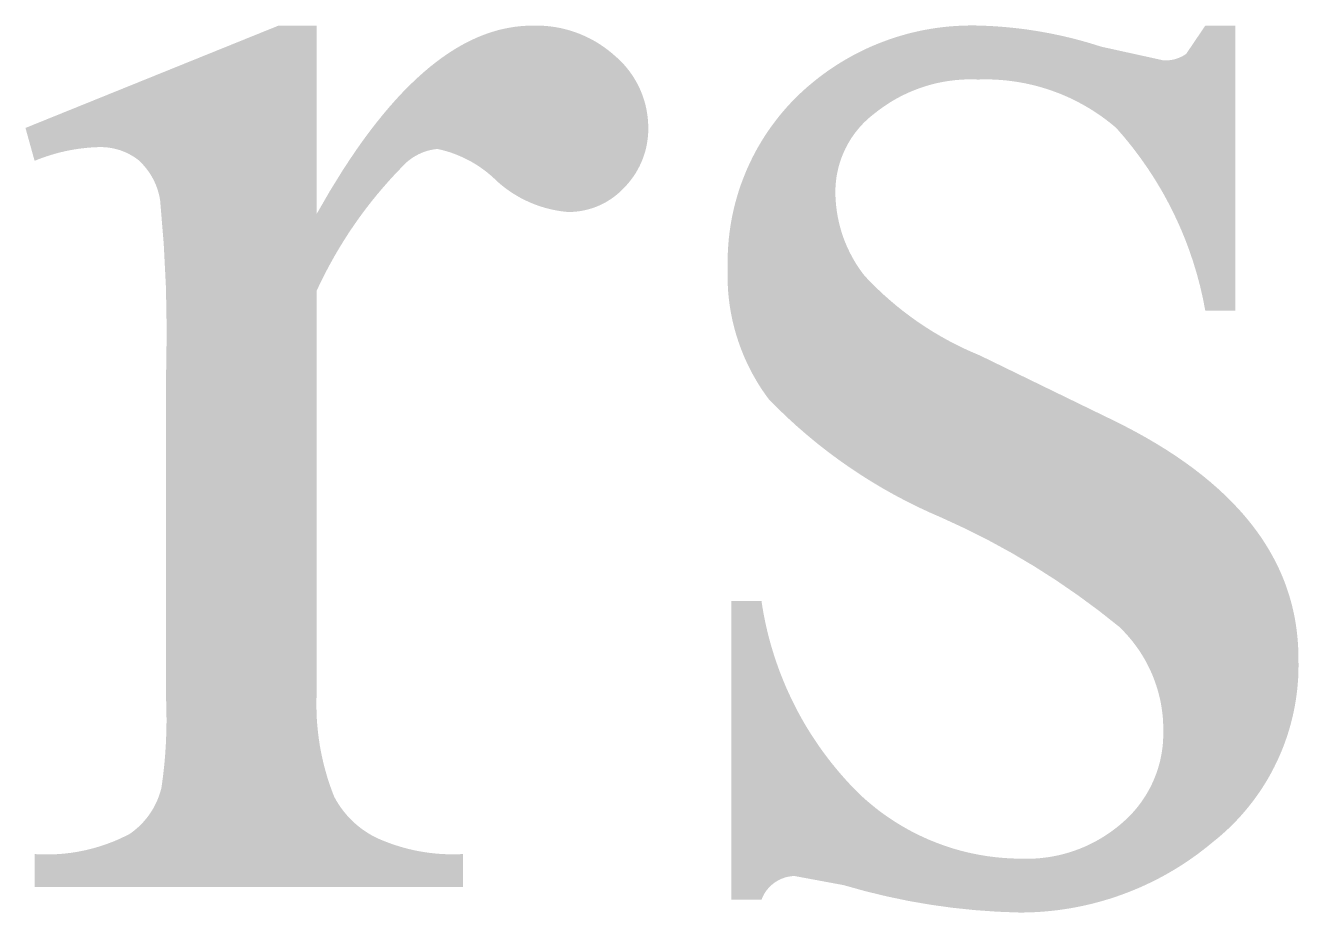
# Model space of a CAD drawing. Header units: millimetres. Extents: x 1235 to 1439, y 1033 to 1126.
# Drawn here: x 1277.335 to 1280.789, y 1052.907 to 1055.313 of the extents above; entities that cross this region are included whole.
import ezdxf

# ---------------------------------------------------------------- set-up
doc = ezdxf.new("R2010")
doc.units = ezdxf.units.MM
doc.layers.add('默认', color=18, linetype='Continuous', true_color=0x000000)

msp = doc.modelspace()

# ---------------------------------------------------------------- hatches: boundary and pattern name
at = {"layer": '默认'}
for points in [[(1278.1252, 1055.3127), (1278.1252, 1054.8023), (1278.1609, 1054.8641), (1278.1967, 1054.9219), (1278.2147, 1054.9493), (1278.2326, 1054.9757), (1278.2506, 1055.0012), (1278.2686, 1055.0256), (1278.2867, 1055.049), (1278.3048, 1055.0714), (1278.3229, 1055.0929), (1278.341, 1055.1133), (1278.3592, 1055.1328), (1278.3774, 1055.1512), (1278.3957, 1055.1687), (1278.4139, 1055.1851), (1278.4322, 1055.2006), (1278.4505, 1055.215), (1278.4597, 1055.2219), (1278.4689, 1055.2285), (1278.4781, 1055.2348), (1278.4872, 1055.2409), (1278.4964, 1055.2468), (1278.5056, 1055.2524), (1278.5149, 1055.2578), (1278.5241, 1055.2629), (1278.5333, 1055.2677), (1278.5425, 1055.2723), (1278.5518, 1055.2767), (1278.561, 1055.2808), (1278.5703, 1055.2847), (1278.5796, 1055.2883), (1278.5888, 1055.2917), (1278.5981, 1055.2948), (1278.6074, 1055.2976), (1278.6167, 1055.3003), (1278.626, 1055.3026), (1278.6353, 1055.3047), (1278.6446, 1055.3066), (1278.6539, 1055.3082), (1278.6633, 1055.3096), (1278.6726, 1055.3107), (1278.6819, 1055.3116), (1278.6913, 1055.3122), (1278.7007, 1055.3126), (1278.7175, 1055.3129), (1278.7251, 1055.3129), (1278.7327, 1055.3127), (1278.7403, 1055.3123), (1278.7479, 1055.3118), (1278.7556, 1055.311), (1278.7632, 1055.3101), (1278.7708, 1055.309), (1278.7784, 1055.3077), (1278.7861, 1055.3062), (1278.7936, 1055.3045), (1278.8012, 1055.3026), (1278.8087, 1055.3006), (1278.8161, 1055.2983), (1278.8236, 1055.2959), (1278.8309, 1055.2933), (1278.8382, 1055.2905), (1278.8454, 1055.2876), (1278.8525, 1055.2844), (1278.8596, 1055.2811), (1278.8665, 1055.2777), (1278.8734, 1055.274), (1278.8801, 1055.2702), (1278.8868, 1055.2663), (1278.8933, 1055.2622), (1278.8997, 1055.2579), (1278.906, 1055.2536), (1278.9122, 1055.249), (1278.9182, 1055.2444), (1278.9241, 1055.2396), (1278.9299, 1055.2347), (1278.9355, 1055.2297), (1278.9405, 1055.2253), (1278.9454, 1055.2208), (1278.9502, 1055.2161), (1278.9549, 1055.2113), (1278.9595, 1055.2063), (1278.9639, 1055.2012), (1278.9683, 1055.1959), (1278.9725, 1055.1906), (1278.9766, 1055.185), (1278.9805, 1055.1794), (1278.9843, 1055.1737), (1278.988, 1055.1678), (1278.9914, 1055.1618), (1278.9948, 1055.1558), (1278.998, 1055.1496), (1279.001, 1055.1434), (1279.0038, 1055.137), (1279.0065, 1055.1307), (1279.0089, 1055.1242), (1279.0112, 1055.1177), (1279.0134, 1055.1111), (1279.0153, 1055.1045), (1279.0171, 1055.0979), (1279.0186, 1055.0912), (1279.02, 1055.0845), (1279.0212, 1055.0778), (1279.0223, 1055.0711), (1279.0231, 1055.0644), (1279.0238, 1055.0577), (1279.0243, 1055.051), (1279.0246, 1055.0443), (1279.0247, 1055.0377), (1279.0247, 1055.0266), (1279.0245, 1055.0211), (1279.0241, 1055.0155), (1279.0236, 1055.0099), (1279.023, 1055.0044), (1279.0222, 1054.9988), (1279.0213, 1054.9932), (1279.0203, 1054.9876), (1279.0191, 1054.9821), (1279.0177, 1054.9765), (1279.0163, 1054.971), (1279.0147, 1054.9656), (1279.0129, 1054.9601), (1279.011, 1054.9548), (1279.009, 1054.9494), (1279.0068, 1054.9441), (1279.0045, 1054.9389), (1279.0021, 1054.9337), (1278.9995, 1054.9286), (1278.9969, 1054.9236), (1278.9941, 1054.9186), (1278.9912, 1054.9137), (1278.9881, 1054.909), (1278.985, 1054.9043), (1278.9818, 1054.8997), (1278.9784, 1054.8951), (1278.975, 1054.8907), (1278.9714, 1054.8864), (1278.9678, 1054.8822), (1278.9641, 1054.8781), (1278.9567, 1054.8703), (1278.953, 1054.8665), (1278.9492, 1054.8629), (1278.9452, 1054.8593), (1278.9412, 1054.8558), (1278.937, 1054.8524), (1278.9328, 1054.8491), (1278.9284, 1054.8459), (1278.924, 1054.8428), (1278.9195, 1054.8398), (1278.9148, 1054.8369), (1278.9101, 1054.8341), (1278.9054, 1054.8315), (1278.9005, 1054.829), (1278.8956, 1054.8266), (1278.8906, 1054.8243), (1278.8855, 1054.8222), (1278.8804, 1054.8202), (1278.8753, 1054.8184), (1278.8701, 1054.8167), (1278.8649, 1054.8151), (1278.8596, 1054.8137), (1278.8543, 1054.8124), (1278.8491, 1054.8113), (1278.8437, 1054.8103), (1278.8384, 1054.8094), (1278.8331, 1054.8087), (1278.8278, 1054.8081), (1278.8225, 1054.8077), (1278.8172, 1054.8074), (1278.8119, 1054.8072), (1278.8067, 1054.8072), (1278.8, 1054.8078), (1278.7934, 1054.8086), (1278.7868, 1054.8095), (1278.7801, 1054.8105), (1278.7735, 1054.8117), (1278.7669, 1054.813), (1278.7603, 1054.8145), (1278.7537, 1054.8161), (1278.7472, 1054.8178), (1278.7406, 1054.8197), (1278.7341, 1054.8217), (1278.7277, 1054.8238), (1278.7213, 1054.8261), (1278.7149, 1054.8285), (1278.7085, 1054.8311), (1278.7023, 1054.8337), (1278.6961, 1054.8366), (1278.6899, 1054.8395), (1278.6838, 1054.8426), (1278.6778, 1054.8457), (1278.6718, 1054.8491), (1278.666, 1054.8525), (1278.6602, 1054.856), (1278.6545, 1054.8597), (1278.6488, 1054.8635), (1278.6433, 1054.8674), (1278.6379, 1054.8713), (1278.6325, 1054.8754), (1278.6273, 1054.8796), (1278.6221, 1054.8839), (1278.6171, 1054.8883), (1278.6121, 1054.8927), (1278.6081, 1054.8967), (1278.6039, 1054.9005), (1278.5997, 1054.9043), (1278.5954, 1054.9081), (1278.591, 1054.9118), (1278.5865, 1054.9154), (1278.582, 1054.9189), (1278.5774, 1054.9223), (1278.5727, 1054.9257), (1278.568, 1054.929), (1278.5632, 1054.9322), (1278.5584, 1054.9353), (1278.5535, 1054.9384), (1278.5485, 1054.9413), (1278.5435, 1054.9442), (1278.5384, 1054.947), (1278.5333, 1054.9496), (1278.5281, 1054.9522), (1278.5229, 1054.9547), (1278.5176, 1054.9571), (1278.5123, 1054.9594), (1278.507, 1054.9616), (1278.5016, 1054.9637), (1278.4963, 1054.9657), (1278.4908, 1054.9677), (1278.4854, 1054.9695), (1278.4799, 1054.9712), (1278.4744, 1054.9728), (1278.4689, 1054.9743), (1278.4634, 1054.9757), (1278.4579, 1054.977), (1278.4523, 1054.9782), (1278.4489, 1054.9778), (1278.4456, 1054.9774), (1278.4422, 1054.9769), (1278.4388, 1054.9762), (1278.4354, 1054.9756), (1278.432, 1054.9748), (1278.4287, 1054.9739), (1278.4253, 1054.973), (1278.422, 1054.972), (1278.4186, 1054.9709), (1278.4153, 1054.9697), (1278.4121, 1054.9684), (1278.4088, 1054.9671), (1278.4056, 1054.9657), (1278.4024, 1054.9642), (1278.3993, 1054.9626), (1278.3962, 1054.961), (1278.3931, 1054.9593), (1278.3901, 1054.9575), (1278.3871, 1054.9556), (1278.3842, 1054.9537), (1278.3813, 1054.9517), (1278.3785, 1054.9497), (1278.3757, 1054.9475), (1278.373, 1054.9454), (1278.3703, 1054.9431), (1278.3677, 1054.9408), (1278.3652, 1054.9385), (1278.3627, 1054.9361), (1278.3603, 1054.9337), (1278.358, 1054.9312), (1278.3557, 1054.9286), (1278.3381, 1054.9103), (1278.3209, 1054.8915), (1278.3041, 1054.8724), (1278.2876, 1054.8529), (1278.2716, 1054.833), (1278.256, 1054.8128), (1278.2408, 1054.7922), (1278.2261, 1054.7713), (1278.2118, 1054.7501), (1278.198, 1054.7285), (1278.1847, 1054.7068), (1278.1718, 1054.6847), (1278.1594, 1054.6624), (1278.1475, 1054.6398), (1278.1361, 1054.6171), (1278.1252, 1054.5941), (1278.1252, 1053.5063), (1278.1245, 1053.4883), (1278.1243, 1053.4702), (1278.1246, 1053.452), (1278.1253, 1053.4338), (1278.1266, 1053.4156), (1278.1284, 1053.3975), (1278.1306, 1053.3794), (1278.1333, 1053.3613), (1278.1365, 1053.3433), (1278.1403, 1053.3255), (1278.1444, 1053.3077), (1278.1491, 1053.2901), (1278.1542, 1053.2726), (1278.1598, 1053.2553), (1278.1658, 1053.2383), (1278.1723, 1053.2214), (1278.1747, 1053.217), (1278.1771, 1053.2126), (1278.1796, 1053.2083), (1278.1823, 1053.204), (1278.185, 1053.1997), (1278.1878, 1053.1955), (1278.1907, 1053.1914), (1278.1937, 1053.1873), (1278.1967, 1053.1832), (1278.1999, 1053.1792), (1278.2031, 1053.1753), (1278.2064, 1053.1714), (1278.2098, 1053.1676), (1278.2133, 1053.1638), (1278.2168, 1053.1602), (1278.2204, 1053.1566), (1278.2241, 1053.153), (1278.2279, 1053.1496), (1278.2317, 1053.1462), (1278.2356, 1053.1429), (1278.2395, 1053.1396), (1278.2435, 1053.1365), (1278.2476, 1053.1334), (1278.2517, 1053.1305), (1278.2559, 1053.1276), (1278.2601, 1053.1248), (1278.2644, 1053.1221), (1278.2687, 1053.1194), (1278.273, 1053.1169), (1278.2774, 1053.1145), (1278.2819, 1053.1121), (1278.2863, 1053.1099), (1278.3, 1053.1038), (1278.314, 1053.0982), (1278.3281, 1053.093), (1278.3425, 1053.0882), (1278.357, 1053.0838), (1278.3716, 1053.0798), (1278.3864, 1053.0763), (1278.4013, 1053.0733), (1278.4163, 1053.0707), (1278.4313, 1053.0685), (1278.4464, 1053.0669), (1278.4615, 1053.0656), (1278.4766, 1053.0649), (1278.4917, 1053.0645), (1278.5067, 1053.0647), (1278.5217, 1053.0653), (1278.5217, 1052.9761), (1277.3596, 1052.9761), (1277.3596, 1053.0653), (1277.3761, 1053.0644), (1277.3926, 1053.0642), (1277.4092, 1053.0645), (1277.4259, 1053.0653), (1277.4426, 1053.0668), (1277.4592, 1053.0688), (1277.4757, 1053.0714), (1277.4922, 1053.0746), (1277.5086, 1053.0784), (1277.5248, 1053.0827), (1277.5408, 1053.0876), (1277.5566, 1053.093), (1277.5722, 1053.0989), (1277.5875, 1053.1054), (1277.6026, 1053.1124), (1277.6173, 1053.1198), (1277.6212, 1053.1225), (1277.6251, 1053.1254), (1277.6289, 1053.1283), (1277.6327, 1053.1314), (1277.6364, 1053.1345), (1277.6401, 1053.1378), (1277.6437, 1053.1411), (1277.6472, 1053.1445), (1277.6506, 1053.148), (1277.654, 1053.1516), (1277.6573, 1053.1553), (1277.6605, 1053.1591), (1277.6636, 1053.1629), (1277.6667, 1053.1668), (1277.6696, 1053.1708), (1277.6725, 1053.1748), (1277.6752, 1053.179), (1277.6779, 1053.1832), (1277.6805, 1053.1874), (1277.6829, 1053.1917), (1277.6853, 1053.196), (1277.6875, 1053.2004), (1277.6897, 1053.2049), (1277.6917, 1053.2094), (1277.6936, 1053.2139), (1277.6954, 1053.2184), (1277.6971, 1053.223), (1277.6987, 1053.2276), (1277.7002, 1053.2322), (1277.7016, 1053.2369), (1277.7029, 1053.2415), (1277.704, 1053.2462), (1277.708, 1053.276), (1277.7114, 1053.3059), (1277.714, 1053.336), (1277.7159, 1053.366), (1277.7171, 1053.3962), (1277.7176, 1053.4263), (1277.7173, 1053.4564), (1277.7164, 1053.4865), (1277.7164, 1054.3662), (1277.7181, 1054.4843), (1277.716, 1054.6024), (1277.71, 1054.7205), (1277.7003, 1054.8382), (1277.6997, 1054.8421), (1277.699, 1054.8459), (1277.6982, 1054.8498), (1277.6973, 1054.8537), (1277.6963, 1054.8575), (1277.6953, 1054.8614), (1277.6941, 1054.8652), (1277.6929, 1054.869), (1277.6916, 1054.8728), (1277.6902, 1054.8766), (1277.6888, 1054.8803), (1277.6872, 1054.884), (1277.6856, 1054.8877), (1277.6839, 1054.8913), (1277.6821, 1054.895), (1277.6802, 1054.8985), (1277.6782, 1054.9021), (1277.6762, 1054.9055), (1277.6741, 1054.909), (1277.6719, 1054.9124), (1277.6697, 1054.9157), (1277.6673, 1054.919), (1277.665, 1054.9222), (1277.6625, 1054.9254), (1277.66, 1054.9285), (1277.6574, 1054.9315), (1277.6548, 1054.9345), (1277.6521, 1054.9375), (1277.6494, 1054.9403), (1277.6466, 1054.9431), (1277.6437, 1054.9458), (1277.6408, 1054.9485), (1277.638, 1054.9506), (1277.6351, 1054.9527), (1277.6322, 1054.9547), (1277.6292, 1054.9567), (1277.6261, 1054.9586), (1277.623, 1054.9604), (1277.6199, 1054.9622), (1277.6167, 1054.9639), (1277.6135, 1054.9656), (1277.6103, 1054.9672), (1277.607, 1054.9687), (1277.6036, 1054.9702), (1277.6002, 1054.9715), (1277.5968, 1054.9728), (1277.5934, 1054.9741), (1277.59, 1054.9752), (1277.5865, 1054.9763), (1277.583, 1054.9773), (1277.5794, 1054.9782), (1277.5759, 1054.9791), (1277.5723, 1054.9798), (1277.5688, 1054.9805), (1277.5652, 1054.9811), (1277.5616, 1054.9817), (1277.558, 1054.9821), (1277.5544, 1054.9825), (1277.5509, 1054.9828), (1277.5473, 1054.983), (1277.5437, 1054.9832), (1277.5401, 1054.9832), (1277.5366, 1054.9832), (1277.533, 1054.9832), (1277.5219, 1054.9827), (1277.5108, 1054.982), (1277.4998, 1054.9811), (1277.4887, 1054.9798), (1277.4776, 1054.9784), (1277.4666, 1054.9767), (1277.4556, 1054.9747), (1277.4446, 1054.9725), (1277.4337, 1054.97), (1277.4229, 1054.9673), (1277.4121, 1054.9643), (1277.4014, 1054.9611), (1277.3908, 1054.9577), (1277.3803, 1054.954), (1277.3699, 1054.9501), (1277.3596, 1054.946), (1277.3348, 1055.0352), (1278.0212, 1055.3127)], [(1280.618, 1055.3127), (1280.618, 1054.5396), (1280.5362, 1054.5396), (1280.5296, 1054.5735), (1280.5218, 1054.6073), (1280.5128, 1054.6409), (1280.5026, 1054.6743), (1280.4912, 1054.7074), (1280.4851, 1054.7238), (1280.4786, 1054.7401), (1280.4719, 1054.7564), (1280.4649, 1054.7725), (1280.4576, 1054.7884), (1280.4501, 1054.8043), (1280.4422, 1054.82), (1280.4341, 1054.8356), (1280.4258, 1054.851), (1280.4171, 1054.8663), (1280.4082, 1054.8814), (1280.3991, 1054.8964), (1280.38, 1054.9257), (1280.36, 1054.9543), (1280.3391, 1054.9821), (1280.3172, 1055.0091), (1280.2946, 1055.0352), (1280.2851, 1055.0432), (1280.2753, 1055.051), (1280.2654, 1055.0587), (1280.2552, 1055.0661), (1280.2448, 1055.0733), (1280.2342, 1055.0803), (1280.2235, 1055.0871), (1280.2125, 1055.0936), (1280.2014, 1055.0999), (1280.1901, 1055.1059), (1280.1787, 1055.1117), (1280.1671, 1055.1172), (1280.1553, 1055.1224), (1280.1435, 1055.1274), (1280.1315, 1055.132), (1280.1194, 1055.1364), (1280.1072, 1055.1405), (1280.0949, 1055.1444), (1280.0825, 1055.1479), (1280.0701, 1055.1511), (1280.0576, 1055.154), (1280.045, 1055.1567), (1280.0324, 1055.159), (1280.0198, 1055.161), (1280.0072, 1055.1627), (1279.9946, 1055.1642), (1279.9819, 1055.1653), (1279.9693, 1055.1661), (1279.9567, 1055.1667), (1279.9442, 1055.1669), (1279.9317, 1055.1668), (1279.9192, 1055.1665), (1279.91, 1055.1668), (1279.9007, 1055.167), (1279.8915, 1055.1669), (1279.8821, 1055.1666), (1279.8728, 1055.1661), (1279.8634, 1055.1654), (1279.8541, 1055.1645), (1279.8447, 1055.1633), (1279.8354, 1055.162), (1279.826, 1055.1604), (1279.8167, 1055.1586), (1279.8074, 1055.1566), (1279.7982, 1055.1544), (1279.789, 1055.1519), (1279.7799, 1055.1493), (1279.7708, 1055.1464), (1279.7618, 1055.1433), (1279.7529, 1055.1401), (1279.744, 1055.1366), (1279.7352, 1055.1329), (1279.7266, 1055.1291), (1279.718, 1055.125), (1279.7095, 1055.1208), (1279.7012, 1055.1163), (1279.693, 1055.1117), (1279.6849, 1055.1069), (1279.6769, 1055.102), (1279.6691, 1055.0968), (1279.6614, 1055.0916), (1279.6539, 1055.0861), (1279.6465, 1055.0806), (1279.6335, 1055.0705), (1279.6279, 1055.0659), (1279.6224, 1055.0612), (1279.617, 1055.0562), (1279.6117, 1055.0512), (1279.6065, 1055.0459), (1279.6015, 1055.0405), (1279.5965, 1055.0349), (1279.5918, 1055.0292), (1279.5871, 1055.0233), (1279.5827, 1055.0173), (1279.5784, 1055.0112), (1279.5742, 1055.0049), (1279.5703, 1054.9985), (1279.5665, 1054.9919), (1279.5629, 1054.9853), (1279.5595, 1054.9786), (1279.5563, 1054.9718), (1279.5533, 1054.9649), (1279.5505, 1054.9579), (1279.5478, 1054.9509), (1279.5454, 1054.9438), (1279.5432, 1054.9366), (1279.5412, 1054.9295), (1279.5395, 1054.9222), (1279.5379, 1054.915), (1279.5365, 1054.9078), (1279.5353, 1054.9005), (1279.5344, 1054.8933), (1279.5336, 1054.886), (1279.533, 1054.8788), (1279.5327, 1054.8717), (1279.5326, 1054.8638), (1279.5326, 1054.8559), (1279.5328, 1054.848), (1279.5332, 1054.8401), (1279.5338, 1054.8322), (1279.5345, 1054.8242), (1279.5355, 1054.8163), (1279.5365, 1054.8084), (1279.5378, 1054.8004), (1279.5392, 1054.7925), (1279.5409, 1054.7847), (1279.5426, 1054.7768), (1279.5446, 1054.769), (1279.5467, 1054.7612), (1279.549, 1054.7535), (1279.5515, 1054.7458), (1279.5541, 1054.7381), (1279.5569, 1054.7306), (1279.5599, 1054.7231), (1279.563, 1054.7156), (1279.5663, 1054.7083), (1279.5698, 1054.701), (1279.5734, 1054.6938), (1279.5771, 1054.6867), (1279.581, 1054.6797), (1279.585, 1054.6728), (1279.5892, 1054.666), (1279.5935, 1054.6593), (1279.5979, 1054.6528), (1279.6025, 1054.6463), (1279.6072, 1054.64), (1279.612, 1054.6338), (1279.6284, 1054.6166), (1279.6453, 1054.5999), (1279.6627, 1054.5835), (1279.6806, 1054.5677), (1279.6989, 1054.5522), (1279.7176, 1054.5373), (1279.7368, 1054.5229), (1279.7563, 1054.509), (1279.7763, 1054.4956), (1279.7965, 1054.4828), (1279.8171, 1054.4706), (1279.838, 1054.4589), (1279.8592, 1054.4478), (1279.8807, 1054.4373), (1279.9023, 1054.4275), (1279.9242, 1054.4182), (1280.2859, 1054.2423), (1280.3169, 1054.2268), (1280.3469, 1054.211), (1280.3758, 1054.1949), (1280.4038, 1054.1785), (1280.4309, 1054.1618), (1280.4569, 1054.1448), (1280.4819, 1054.1275), (1280.506, 1054.1099), (1280.5291, 1054.0919), (1280.5512, 1054.0737), (1280.5723, 1054.0552), (1280.5925, 1054.0363), (1280.6116, 1054.0172), (1280.6298, 1053.9977), (1280.6385, 1053.9879), (1280.647, 1053.978), (1280.6552, 1053.968), (1280.6632, 1053.9579), (1280.6709, 1053.9478), (1280.6784, 1053.9376), (1280.6857, 1053.9273), (1280.6927, 1053.9169), (1280.6994, 1053.9065), (1280.7059, 1053.8959), (1280.7122, 1053.8853), (1280.7182, 1053.8747), (1280.724, 1053.8639), (1280.7295, 1053.8531), (1280.7348, 1053.8422), (1280.7398, 1053.8312), (1280.7446, 1053.8201), (1280.7492, 1053.809), (1280.7535, 1053.7978), (1280.7575, 1053.7865), (1280.7613, 1053.7751), (1280.7649, 1053.7637), (1280.7682, 1053.7522), (1280.7713, 1053.7406), (1280.7741, 1053.7289), (1280.7767, 1053.7172), (1280.779, 1053.7054), (1280.7811, 1053.6935), (1280.7829, 1053.6815), (1280.7845, 1053.6694), (1280.7859, 1053.6573), (1280.787, 1053.6451), (1280.7879, 1053.6328), (1280.7885, 1053.6205), (1280.7888, 1053.6081), (1280.7892, 1053.5783), (1280.789, 1053.5609), (1280.7883, 1053.5434), (1280.787, 1053.5258), (1280.7853, 1053.5082), (1280.783, 1053.4906), (1280.7802, 1053.4729), (1280.7769, 1053.4553), (1280.7731, 1053.4378), (1280.7687, 1053.4202), (1280.7638, 1053.4028), (1280.7583, 1053.3855), (1280.7524, 1053.3684), (1280.7459, 1053.3514), (1280.7389, 1053.3346), (1280.7314, 1053.318), (1280.7234, 1053.3016), (1280.715, 1053.2855), (1280.7061, 1053.2696), (1280.6967, 1053.2541), (1280.6869, 1053.2388), (1280.6766, 1053.2239), (1280.666, 1053.2094), (1280.6549, 1053.1952), (1280.6435, 1053.1814), (1280.6317, 1053.1679), (1280.6196, 1053.1549), (1280.6072, 1053.1423), (1280.5945, 1053.1301), (1280.5815, 1053.1184), (1280.5683, 1053.1071), (1280.5548, 1053.0963), (1280.5413, 1053.0852), (1280.5275, 1053.0744), (1280.5135, 1053.0638), (1280.4991, 1053.0536), (1280.4846, 1053.0436), (1280.4697, 1053.0339), (1280.4546, 1053.0245), (1280.4393, 1053.0155), (1280.4238, 1053.0067), (1280.408, 1052.9983), (1280.392, 1052.9902), (1280.3759, 1052.9825), (1280.3595, 1052.9751), (1280.343, 1052.9681), (1280.3264, 1052.9614), (1280.3095, 1052.9551), (1280.2926, 1052.9492), (1280.2755, 1052.9436), (1280.2583, 1052.9385), (1280.241, 1052.9337), (1280.2237, 1052.9293), (1280.2062, 1052.9253), (1280.1887, 1052.9217), (1280.1712, 1052.9185), (1280.1536, 1052.9156), (1280.136, 1052.9132), (1280.1184, 1052.9112), (1280.1008, 1052.9095), (1280.0832, 1052.9082), (1280.0657, 1052.9073), (1280.0482, 1052.9068), (1280.0307, 1052.9067), (1279.9705, 1052.909), (1279.9103, 1052.9133), (1279.8502, 1052.9196), (1279.7904, 1052.9279), (1279.7308, 1052.9382), (1279.6716, 1052.9506), (1279.613, 1052.9648), (1279.555, 1052.981), (1279.4212, 1053.0058), (1279.4194, 1053.0057), (1279.4177, 1053.0056), (1279.416, 1053.0055), (1279.4142, 1053.0053), (1279.4125, 1053.0051), (1279.4107, 1053.0049), (1279.409, 1053.0046), (1279.4072, 1053.0043), (1279.4055, 1053.004), (1279.4037, 1053.0037), (1279.402, 1053.0033), (1279.4002, 1053.0028), (1279.3984, 1053.0024), (1279.3967, 1053.0019), (1279.3949, 1053.0013), (1279.3932, 1053.0008), (1279.3915, 1053.0002), (1279.3897, 1052.9995), (1279.388, 1052.9989), (1279.3863, 1052.9982), (1279.3846, 1052.9974), (1279.3829, 1052.9967), (1279.3812, 1052.9959), (1279.3795, 1052.995), (1279.3779, 1052.9942), (1279.3762, 1052.9933), (1279.3746, 1052.9923), (1279.373, 1052.9914), (1279.3714, 1052.9904), (1279.3698, 1052.9893), (1279.3683, 1052.9883), (1279.3667, 1052.9872), (1279.3652, 1052.9861), (1279.3637, 1052.9849), (1279.3623, 1052.9838), (1279.3608, 1052.9826), (1279.3594, 1052.9814), (1279.358, 1052.9801), (1279.3566, 1052.9788), (1279.3553, 1052.9775), (1279.354, 1052.9762), (1279.3527, 1052.9749), (1279.3514, 1052.9735), (1279.3502, 1052.9721), (1279.349, 1052.9707), (1279.3478, 1052.9693), (1279.3467, 1052.9678), (1279.3455, 1052.9664), (1279.3445, 1052.9649), (1279.3434, 1052.9634), (1279.3424, 1052.9619), (1279.3414, 1052.9604), (1279.3404, 1052.9588), (1279.3395, 1052.9573), (1279.3386, 1052.9557), (1279.3377, 1052.9542), (1279.3369, 1052.9526), (1279.3361, 1052.951), (1279.3353, 1052.9494), (1279.3346, 1052.9478), (1279.3339, 1052.9462), (1279.3332, 1052.9446), (1279.3326, 1052.943), (1279.332, 1052.9414), (1279.2502, 1052.9414), (1279.2502, 1053.7517), (1279.332, 1053.7517), (1279.3348, 1053.7335), (1279.338, 1053.7154), (1279.3416, 1053.6973), (1279.3456, 1053.6792), (1279.3499, 1053.6612), (1279.3546, 1053.6432), (1279.3597, 1053.6253), (1279.3652, 1053.6074), (1279.371, 1053.5897), (1279.3772, 1053.572), (1279.3837, 1053.5544), (1279.3907, 1053.537), (1279.3979, 1053.5197), (1279.4056, 1053.5025), (1279.4136, 1053.4855), (1279.4219, 1053.4686), (1279.4306, 1053.4519), (1279.4396, 1053.4354), (1279.4489, 1053.4191), (1279.4586, 1053.403), (1279.4686, 1053.3871), (1279.4789, 1053.3715), (1279.4895, 1053.356), (1279.5004, 1053.3408), (1279.5115, 1053.3259), (1279.523, 1053.3112), (1279.5347, 1053.2968), (1279.5467, 1053.2826), (1279.559, 1053.2687), (1279.5714, 1053.2551), (1279.5842, 1053.2418), (1279.5971, 1053.2288), (1279.6079, 1053.2188), (1279.6191, 1053.2089), (1279.6305, 1053.1993), (1279.6421, 1053.1899), (1279.654, 1053.1807), (1279.6662, 1053.1718), (1279.6786, 1053.1632), (1279.6912, 1053.1548), (1279.7041, 1053.1468), (1279.7172, 1053.139), (1279.7305, 1053.1315), (1279.7439, 1053.1243), (1279.7576, 1053.1175), (1279.7714, 1053.111), (1279.7854, 1053.1047), (1279.7996, 1053.0989), (1279.8138, 1053.0934), (1279.8282, 1053.0882), (1279.8427, 1053.0833), (1279.8573, 1053.0788), (1279.872, 1053.0747), (1279.8868, 1053.0709), (1279.9016, 1053.0675), (1279.9165, 1053.0645), (1279.9314, 1053.0618), (1279.9464, 1053.0594), (1279.9613, 1053.0575), (1279.9762, 1053.0559), (1279.9911, 1053.0546), (1280.006, 1053.0537), (1280.0209, 1053.0531), (1280.0357, 1053.0529), (1280.045, 1053.0526), (1280.0543, 1053.0526), (1280.0636, 1053.0527), (1280.073, 1053.0531), (1280.0824, 1053.0537), (1280.0918, 1053.0546), (1280.1013, 1053.0557), (1280.1107, 1053.057), (1280.1201, 1053.0585), (1280.1295, 1053.0603), (1280.1388, 1053.0623), (1280.1482, 1053.0645), (1280.1574, 1053.067), (1280.1667, 1053.0697), (1280.1758, 1053.0726), (1280.1849, 1053.0758), (1280.1939, 1053.0791), (1280.2028, 1053.0827), (1280.2116, 1053.0865), (1280.2203, 1053.0905), (1280.229, 1053.0948), (1280.2374, 1053.0992), (1280.2458, 1053.1038), (1280.254, 1053.1086), (1280.2621, 1053.1136), (1280.2701, 1053.1188), (1280.2779, 1053.1241), (1280.2855, 1053.1296), (1280.293, 1053.1353), (1280.3003, 1053.1411), (1280.3075, 1053.1471), (1280.3144, 1053.1532), (1280.3206, 1053.1588), (1280.3266, 1053.1646), (1280.3325, 1053.1705), (1280.3383, 1053.1766), (1280.3439, 1053.1829), (1280.3494, 1053.1894), (1280.3548, 1053.196), (1280.3599, 1053.2028), (1280.3649, 1053.2098), (1280.3697, 1053.2169), (1280.3744, 1053.2242), (1280.3788, 1053.2315), (1280.3831, 1053.2391), (1280.3871, 1053.2467), (1280.391, 1053.2545), (1280.3946, 1053.2623), (1280.398, 1053.2703), (1280.4012, 1053.2783), (1280.4042, 1053.2864), (1280.407, 1053.2946), (1280.4095, 1053.3029), (1280.4118, 1053.3112), (1280.4139, 1053.3195), (1280.4157, 1053.3279), (1280.4173, 1053.3363), (1280.4187, 1053.3447), (1280.4199, 1053.3531), (1280.4208, 1053.3615), (1280.4215, 1053.3699), (1280.4219, 1053.3782), (1280.4222, 1053.3865), (1280.4223, 1053.4046), (1280.4221, 1053.4144), (1280.4217, 1053.4243), (1280.4211, 1053.4341), (1280.4201, 1053.444), (1280.4189, 1053.4539), (1280.4175, 1053.4638), (1280.4158, 1053.4737), (1280.4138, 1053.4836), (1280.4115, 1053.4935), (1280.409, 1053.5033), (1280.4062, 1053.513), (1280.4032, 1053.5227), (1280.3999, 1053.5323), (1280.3964, 1053.5418), (1280.3926, 1053.5513), (1280.3885, 1053.5606), (1280.3842, 1053.5698), (1280.3797, 1053.5789), (1280.3749, 1053.5879), (1280.3699, 1053.5967), (1280.3647, 1053.6054), (1280.3593, 1053.6139), (1280.3537, 1053.6222), (1280.3478, 1053.6304), (1280.3418, 1053.6384), (1280.3356, 1053.6462), (1280.3292, 1053.6538), (1280.3226, 1053.6612), (1280.3159, 1053.6685), (1280.3091, 1053.6755), (1280.3021, 1053.6823), (1280.2468, 1053.726), (1280.19, 1053.7678), (1280.1318, 1053.8078), (1280.0723, 1053.8458), (1280.0114, 1053.8819), (1279.9495, 1053.9158), (1279.8865, 1053.9475), (1279.8226, 1053.9771), (1279.7899, 1053.9914), (1279.7574, 1054.0065), (1279.7253, 1054.0224), (1279.6936, 1054.0392), (1279.6622, 1054.0568), (1279.6313, 1054.0752), (1279.6008, 1054.0944), (1279.5709, 1054.1143), (1279.5414, 1054.135), (1279.5125, 1054.1565), (1279.4841, 1054.1786), (1279.4564, 1054.2015), (1279.4292, 1054.225), (1279.4027, 1054.2492), (1279.3769, 1054.2739), (1279.3518, 1054.2993), (1279.3449, 1054.3087), (1279.3381, 1054.3183), (1279.3315, 1054.3281), (1279.3251, 1054.338), (1279.319, 1054.3481), (1279.313, 1054.3584), (1279.3072, 1054.3688), (1279.3016, 1054.3793), (1279.2963, 1054.39), (1279.2912, 1054.4008), (1279.2862, 1054.4118), (1279.2816, 1054.4228), (1279.2771, 1054.434), (1279.2729, 1054.4453), (1279.269, 1054.4566), (1279.2653, 1054.4681), (1279.2618, 1054.4796), (1279.2586, 1054.4912), (1279.2556, 1054.5028), (1279.2529, 1054.5145), (1279.2505, 1054.5263), (1279.2483, 1054.538), (1279.2463, 1054.5499), (1279.2446, 1054.5617), (1279.2432, 1054.5735), (1279.242, 1054.5854), (1279.2411, 1054.5972), (1279.2405, 1054.609), (1279.24, 1054.6209), (1279.2399, 1054.6326), (1279.24, 1054.6444), (1279.2403, 1054.6561), (1279.2401, 1054.6719), (1279.2403, 1054.6879), (1279.2409, 1054.7039), (1279.242, 1054.7199), (1279.2434, 1054.736), (1279.2453, 1054.7521), (1279.2476, 1054.7682), (1279.2503, 1054.7843), (1279.2534, 1054.8003), (1279.257, 1054.8163), (1279.2609, 1054.8323), (1279.2654, 1054.8481), (1279.2702, 1054.8639), (1279.2754, 1054.8795), (1279.2811, 1054.895), (1279.2872, 1054.9104), (1279.2936, 1054.9256), (1279.3005, 1054.9406), (1279.3077, 1054.9554), (1279.3153, 1054.97), (1279.3233, 1054.9844), (1279.3317, 1054.9986), (1279.3404, 1055.0125), (1279.3494, 1055.0261), (1279.3588, 1055.0394), (1279.3685, 1055.0525), (1279.3784, 1055.0653), (1279.3887, 1055.0778), (1279.3992, 1055.0899), (1279.41, 1055.1017), (1279.4211, 1055.1132), (1279.4323, 1055.1244), (1279.4445, 1055.1358), (1279.457, 1055.1469), (1279.4698, 1055.1577), (1279.4829, 1055.1683), (1279.4964, 1055.1786), (1279.5101, 1055.1886), (1279.5242, 1055.1982), (1279.5385, 1055.2076), (1279.5531, 1055.2166), (1279.5679, 1055.2252), (1279.583, 1055.2335), (1279.5983, 1055.2414), (1279.6138, 1055.2489), (1279.6296, 1055.2561), (1279.6455, 1055.2628), (1279.6616, 1055.2691), (1279.6778, 1055.275), (1279.6942, 1055.2806), (1279.7107, 1055.2856), (1279.7273, 1055.2903), (1279.744, 1055.2945), (1279.7608, 1055.2983), (1279.7776, 1055.3017), (1279.7945, 1055.3046), (1279.8114, 1055.3071), (1279.8283, 1055.3092), (1279.8453, 1055.3108), (1279.8621, 1055.312), (1279.879, 1055.3128), (1279.8958, 1055.3132), (1279.9125, 1055.3132), (1279.9291, 1055.3127), (1279.9497, 1055.3119), (1279.9703, 1055.3107), (1279.9909, 1055.3091), (1280.0115, 1055.3071), (1280.032, 1055.3048), (1280.0526, 1055.3022), (1280.073, 1055.2991), (1280.0935, 1055.2957), (1280.1138, 1055.292), (1280.1341, 1055.2878), (1280.1543, 1055.2834), (1280.1744, 1055.2785), (1280.1944, 1055.2734), (1280.2143, 1055.2678), (1280.2341, 1055.2619), (1280.2537, 1055.2557), (1280.4222, 1055.2186), (1280.4242, 1055.2185), (1280.4263, 1055.2184), (1280.4283, 1055.2184), (1280.4303, 1055.2184), (1280.4324, 1055.2185), (1280.4344, 1055.2186), (1280.4364, 1055.2187), (1280.4385, 1055.2189), (1280.4405, 1055.2192), (1280.4426, 1055.2195), (1280.4446, 1055.2198), (1280.4466, 1055.2201), (1280.4486, 1055.2206), (1280.4507, 1055.221), (1280.4527, 1055.2215), (1280.4547, 1055.222), (1280.4566, 1055.2226), (1280.4586, 1055.2232), (1280.4606, 1055.2239), (1280.4625, 1055.2246), (1280.4644, 1055.2253), (1280.4663, 1055.2261), (1280.4682, 1055.2269), (1280.4701, 1055.2278), (1280.4719, 1055.2287), (1280.4738, 1055.2296), (1280.4756, 1055.2306), (1280.4773, 1055.2316), (1280.4791, 1055.2326), (1280.4808, 1055.2337), (1280.4825, 1055.2348), (1280.4842, 1055.2359), (1280.5362, 1055.3127)]]:
    msp.add_hatch(color=256, dxfattribs=at).paths.add_polyline_path(points, flags=0)

doc.saveas('drawing.dxf')
